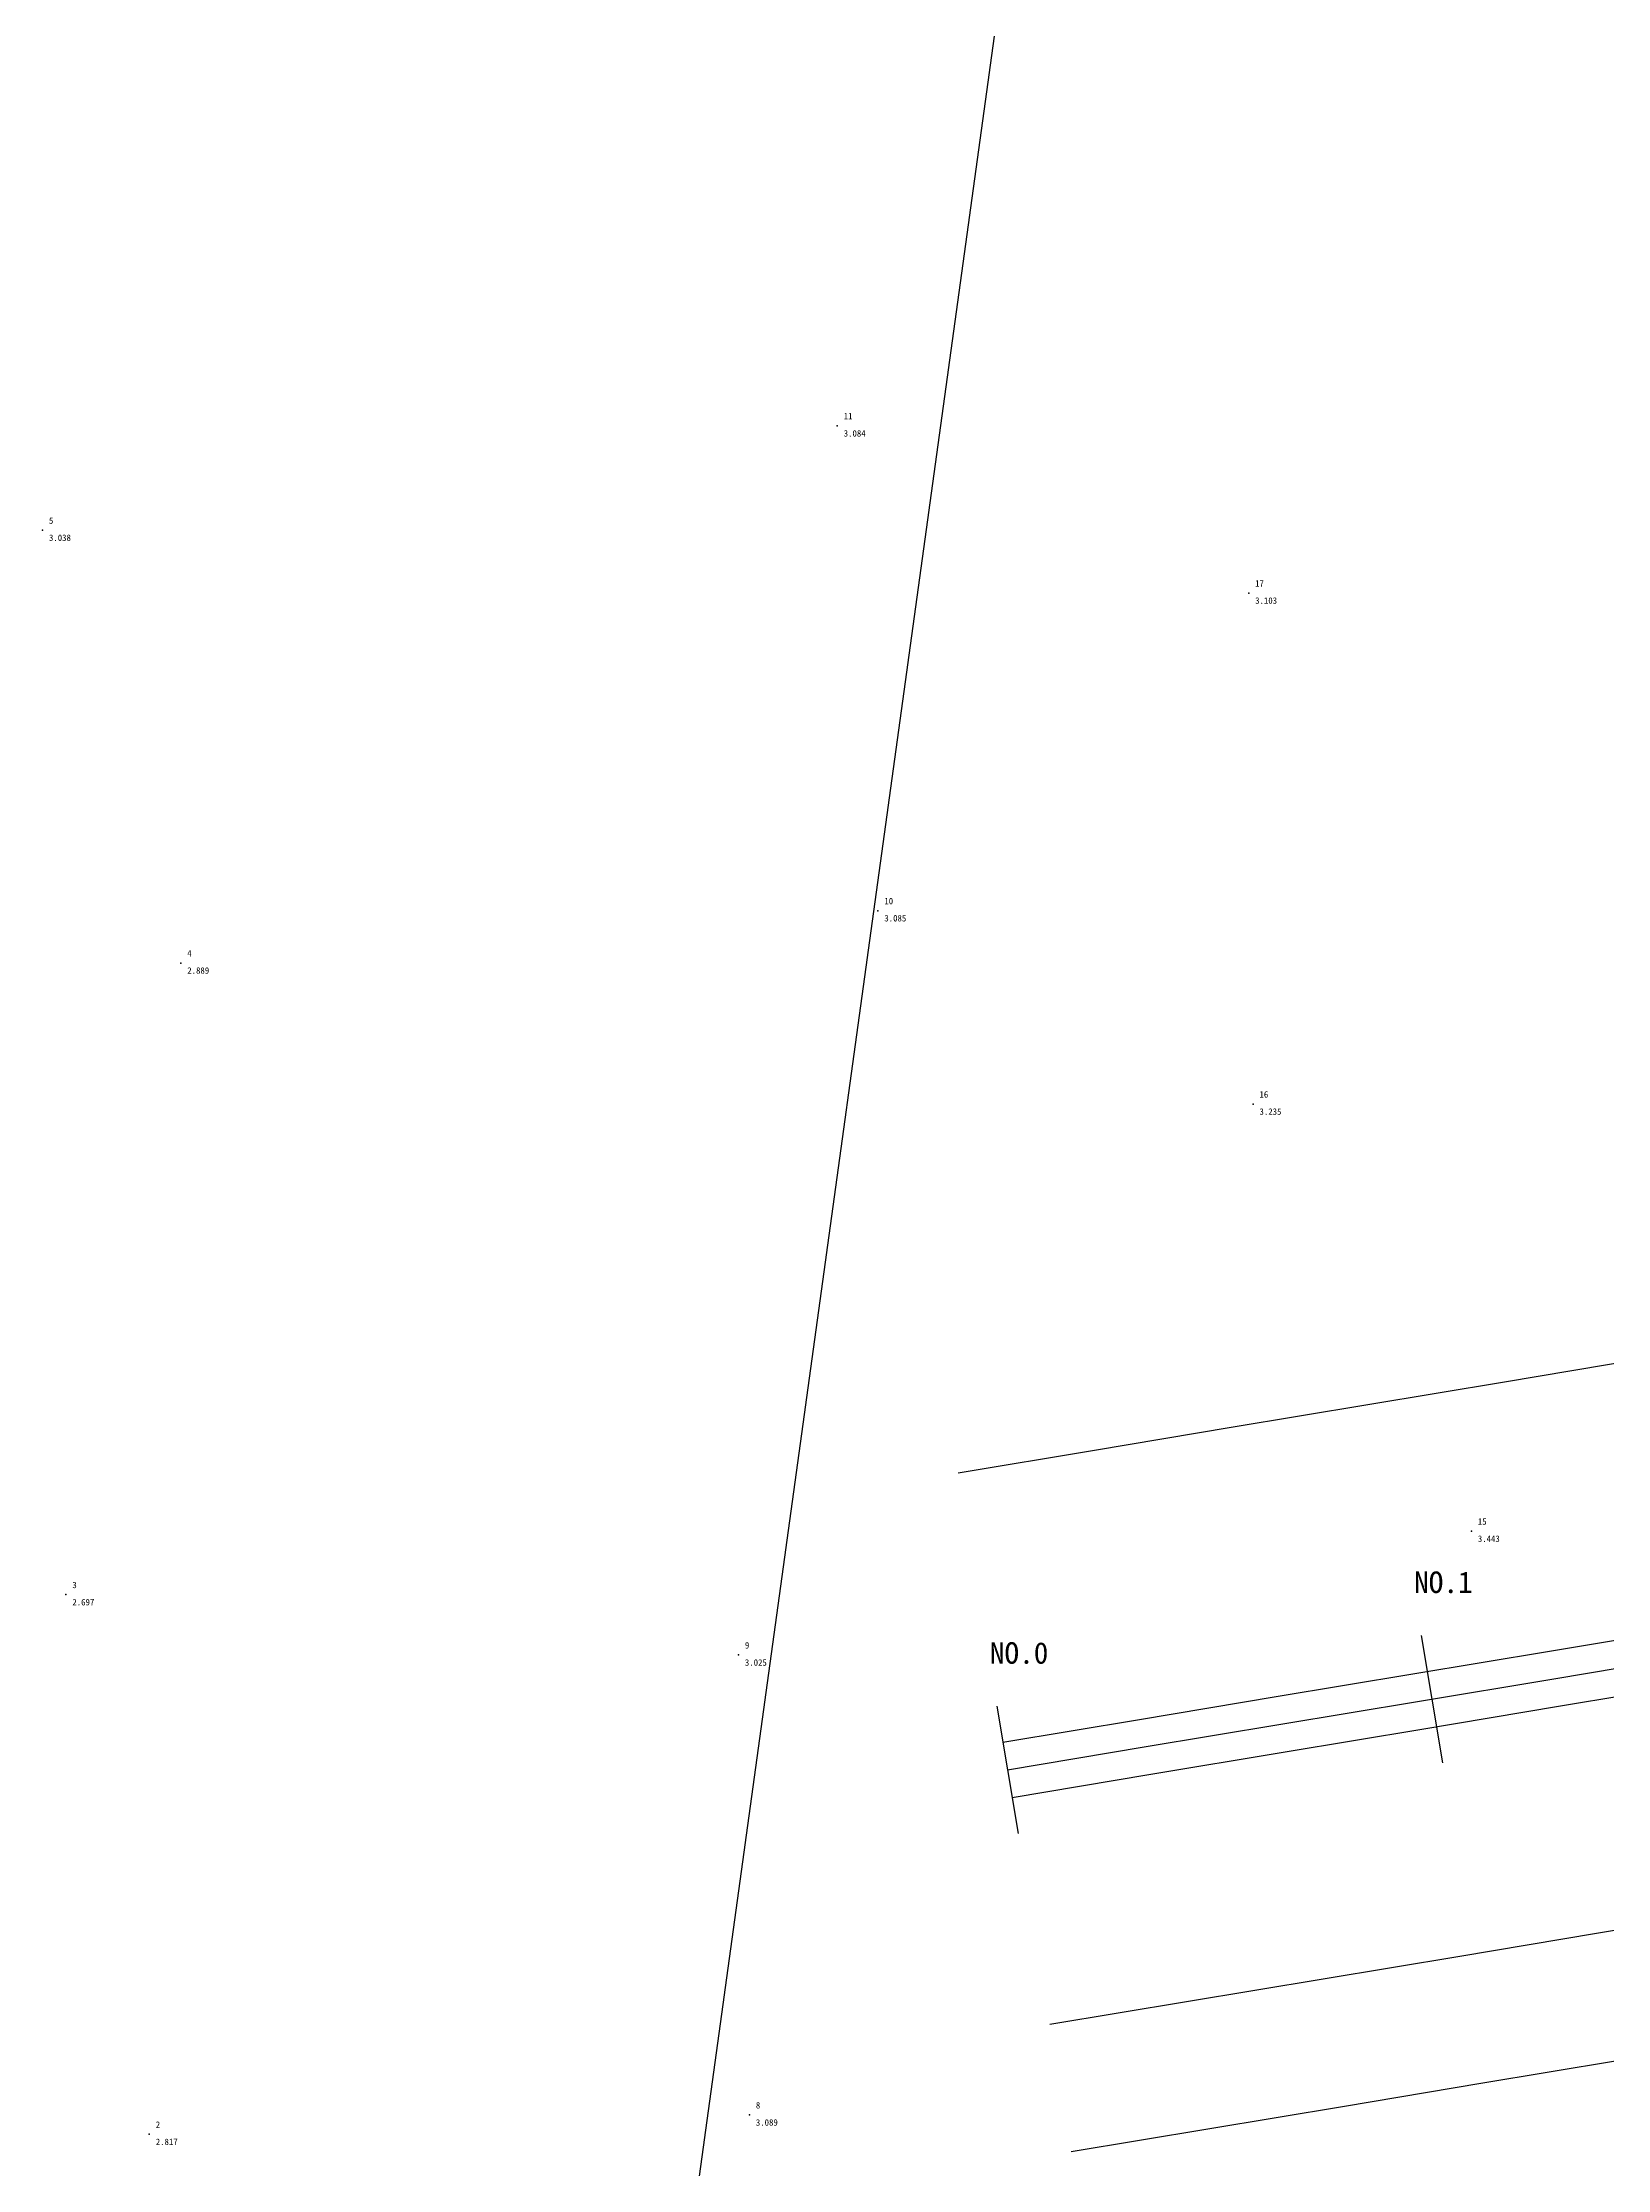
# Model space of a CAD drawing. Header units: millimetres. Extents: x 251155 to 251723, y 283328 to 283664.
# Drawn here: x 251155.1 to 251227.9, y 283381.4 to 283480.3 of the extents above; entities that cross this region are included whole.
import ezdxf

# ---------------------------------------------------------------- set-up
doc = ezdxf.new("R2010")
doc.units = ezdxf.units.MM
for name, color, linetype in [('CL', 1, 'Continuous'), ('PointElev', 7, 'Continuous'), ('PointNum', 7, 'Continuous'), ('PointPnt', 6, 'Continuous'), ('도로', 8, 'Continuous'), ('수로', 5, 'Continuous'), ('지번', 3, 'Continuous'), ('측점', 2, 'Continuous')]:
    doc.layers.add(name, color=color, linetype=linetype)

msp = doc.modelspace()

# ---------------------------------------------------------------- linework, layer by layer
at = {"layer": 'CL'}
msp.add_lwpolyline([(251200, 283400), (251206.352, 283401.059), (251212.704, 283402.117), (251219.055, 283403.176), (251225.407, 283404.235), (251231.759, 283405.293), (251238.111, 283406.352), (251244.462, 283407.41), (251250.814, 283408.469), (251257.166, 283409.528), (251263.518, 283410.586), (251269.869, 283411.645), (251276.221, 283412.704), (251282.573, 283413.762), (251288.925, 283414.821), (251295.276, 283415.879), (251301.628, 283416.938)], dxfattribs=at)
at = {"layer": 'PointPnt'}
for p in [(251192.083, 283462.494, 3.084), (251155.129, 283457.641, 3.038), (251211.213, 283454.719, 3.103), (251193.972, 283439.948, 3.085), (251161.559, 283437.516, 2.889), (251211.416, 283430.957, 3.235), (251221.569, 283411.096, 3.443), (251156.216, 283408.143, 2.697), (251187.488, 283405.338, 3.025), (251187.997, 283383.949, 3.089), (251160.094, 283383.049, 2.817)]:
    msp.add_point(p, dxfattribs=at)
at = {"layer": '도로'}
for points in [[(251197.698, 283413.81), (251204.05, 283414.868), (251210.402, 283415.927), (251216.754, 283416.985), (251223.105, 283418.044), (251229.457, 283419.103), (251235.809, 283420.161), (251242.161, 283421.22), (251248.512, 283422.279), (251254.864, 283423.337), (251261.216, 283424.396), (251267.568, 283425.454), (251273.92, 283426.513), (251280.271, 283427.572), (251286.623, 283428.63), (251292.975, 283429.689), (251299.327, 283430.748), (251305.678, 283431.806)], [(251201.973, 283388.163), (251208.325, 283389.222), (251214.676, 283390.281), (251221.028, 283391.339), (251227.38, 283392.398), (251233.732, 283393.456), (251240.083, 283394.515), (251246.435, 283395.574), (251252.787, 283396.632), (251259.139, 283397.691), (251265.49, 283398.75), (251271.842, 283399.808), (251278.194, 283400.867), (251284.546, 283401.925), (251290.897, 283402.984), (251297.249, 283404.043), (251303.601, 283405.101)], [(251202.959, 283382.245), (251209.311, 283383.304), (251215.663, 283384.362), (251222.014, 283385.421), (251228.366, 283386.479), (251234.718, 283387.538), (251241.07, 283388.597), (251247.421, 283389.655), (251253.773, 283390.714), (251260.125, 283391.773), (251266.477, 283392.831), (251272.829, 283393.89), (251279.18, 283394.948), (251285.532, 283396.007), (251291.884, 283397.066), (251298.236, 283398.124), (251304.587, 283399.183)]]:
    msp.add_lwpolyline(points, dxfattribs=at)
at = {"layer": '수로'}
for points in [[(251199.786, 283401.282), (251206.138, 283402.341), (251212.49, 283403.4), (251218.842, 283404.458), (251225.193, 283405.517), (251231.545, 283406.575), (251237.897, 283407.634), (251244.249, 283408.693), (251250.6, 283409.751), (251256.952, 283410.81), (251263.304, 283411.869), (251269.656, 283412.927), (251276.007, 283413.986), (251282.359, 283415.044), (251288.711, 283416.103), (251295.063, 283417.162), (251301.414, 283418.22)], [(251200.214, 283398.718), (251206.565, 283399.776), (251212.917, 283400.835), (251219.269, 283401.894), (251225.621, 283402.952), (251231.973, 283404.011), (251238.324, 283405.069), (251244.676, 283406.128), (251251.028, 283407.187), (251257.38, 283408.245), (251263.731, 283409.304), (251270.083, 283410.363), (251276.435, 283411.421), (251282.787, 283412.48), (251289.138, 283413.538), (251295.49, 283414.597), (251301.842, 283415.656)]]:
    msp.add_lwpolyline(points, dxfattribs=at)
at = {"layer": '지번'}
msp.add_line((251180, 283340), (251220, 283630), dxfattribs=at)
at = {"layer": '측점'}
for p, q in [((251219.235, 283406.247), (251220.221, 283400.329)), ((251199.507, 283402.959), (251200.493, 283397.041))]:
    msp.add_line(p, q, dxfattribs=at)

# ---------------------------------------------------------------- texts
at = {"layer": 'PointElev'}
for s, p in [('3.084', (251192.383, 283461.994)), ('3.038', (251155.429, 283457.141)), ('3.103', (251211.513, 283454.219)), ('3.085', (251194.272, 283439.448)), ('2.889', (251161.859, 283437.016)), ('3.235', (251211.716, 283430.457)), ('3.443', (251221.869, 283410.596)), ('2.697', (251156.516, 283407.643)), ('3.025', (251187.788, 283404.838)), ('3.089', (251188.297, 283383.449)), ('2.817', (251160.394, 283382.549))]:
    msp.add_text(s, height=0.3, dxfattribs=at).set_placement(p)
at = {"layer": 'PointNum'}
for s, p in [('11', (251192.383, 283462.794)), ('5', (251155.429, 283457.941)), ('17', (251211.513, 283455.019)), ('10', (251194.272, 283440.248)), ('4', (251161.859, 283437.816)), ('16', (251211.716, 283431.257)), ('15', (251221.869, 283411.396)), ('3', (251156.516, 283408.443)), ('9', (251187.788, 283405.638)), ('8', (251188.297, 283384.249)), ('2', (251160.394, 283383.349))]:
    msp.add_text(s, height=0.3, dxfattribs=at).set_placement(p)
at = {"layer": '측점'}
for s, p in [('NO.1', (251218.906, 283408.22)), ('NO.0', (251199.178, 283404.932))]:
    msp.add_text(s, height=1, dxfattribs=at).set_placement(p)

doc.saveas('drawing.dxf')
